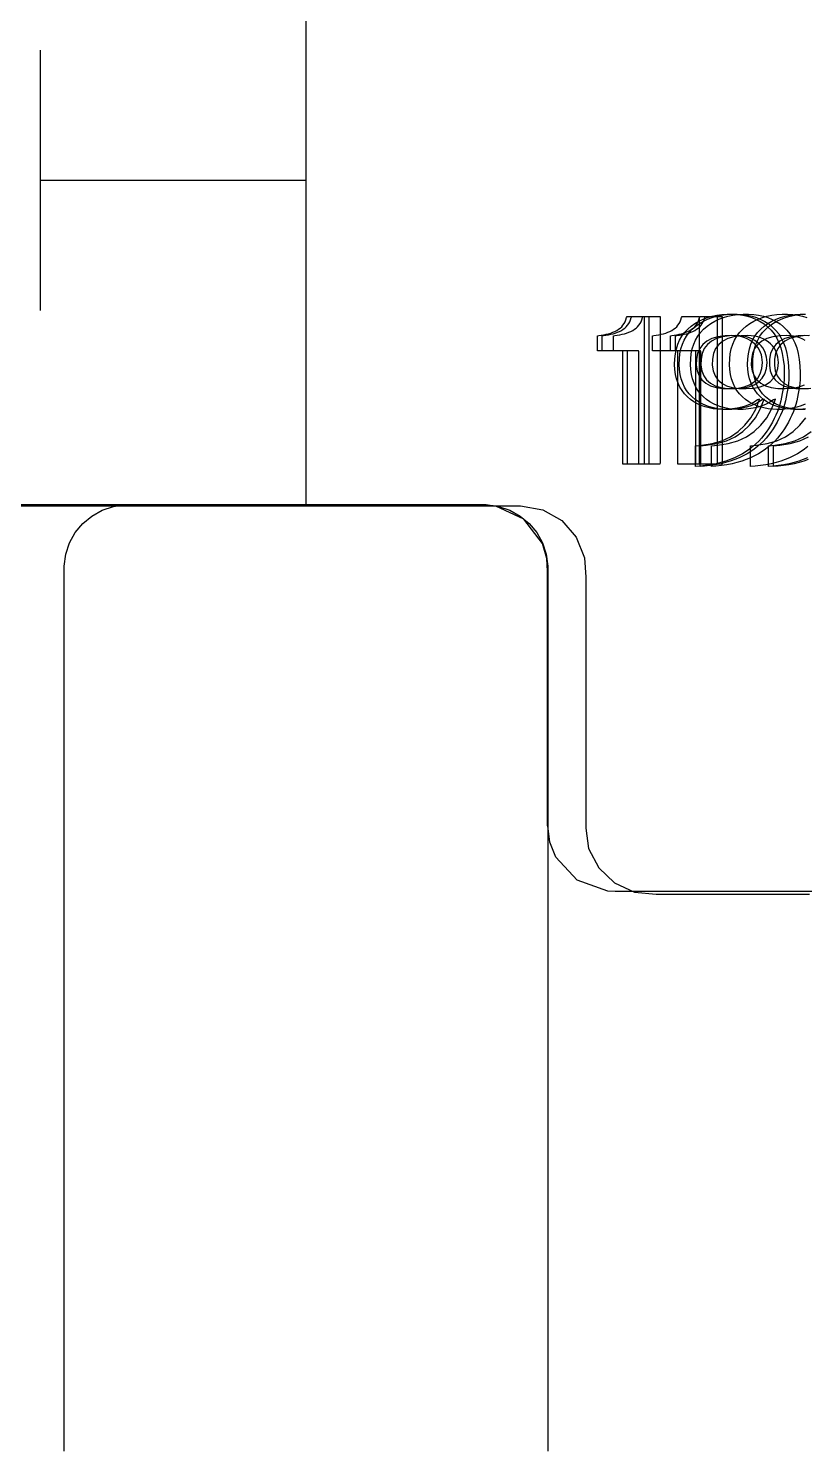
# Model space of a CAD drawing. Extents: x 1 to 47.7, y 0.2 to 35.
# Drawn here: x 36.743 to 37.101, y 11.5 to 12.155 of the extents above; entities that cross this region are included whole.
import ezdxf

# ---------------------------------------------------------------- set-up
doc = ezdxf.new("R2010")
doc.units = 0
doc.header["$MEASUREMENT"] = 0
for name, color, linetype in [('5_1___24__TARGET_LEDS___12', 7, 'CONTINUOUS'), ('6_1__EMPTY_IO_BOARD_POSITI', 7, 'CONTINUOUS'), ('6_2___8__INDEPENDENT_INPUT', 7, 'CONTINUOUS'), ('6_3___8__OPTOISO_INDEPENDE', 7, 'CONTINUOUS'), ('6_4___24__OPTOISO_INDEPEND', 7, 'CONTINUOUS'), ('6_5___8__INDEPENDENT_INPUT', 7, 'CONTINUOUS'), ('6_6___8__INDEPENDENT_INPUT', 7, 'CONTINUOUS'), ('6_7___8__OPTOISO_INDEPENDE', 7, 'CONTINUOUS'), ('6_8___8__OPTOISO_INDEPENDE', 7, 'CONTINUOUS')]:
    doc.layers.add(name, color=color, linetype=linetype)

msp = doc.modelspace()

# ---------------------------------------------------------------- linework, layer by layer
at = {"layer": '5_1___24__TARGET_LEDS___12'}
for points in [[(36.57085, 12.1398), (36.57085, 12.18979), (36.87085, 12.18979), (36.87085, 11.93517)], [(36.98234, 11.78726), (36.98234, 11.78933), (36.98234, 11.79506), (36.98234, 11.80378), (36.98234, 11.81481), (36.98234, 11.86845), (36.98234, 11.89146), (36.98234, 11.89964), (36.98234, 11.90469), (36.982, 11.91048), (36.97998, 11.91742), (36.97143, 11.9286), (36.9584, 11.93467), (36.95466, 11.93518), (36.95274, 11.93527), (36.95032, 11.93527), (36.94555, 11.93527), (36.93806, 11.93527), (36.9279, 11.93527), (36.91512, 11.93527), (36.89978, 11.93527), (36.88194, 11.93527), (36.86165, 11.93527), (36.83896, 11.93527), (36.81393, 11.93527), (36.78662, 11.93527), (36.75709, 11.93527), (36.72538, 11.93527)], [(36.75953, 11.49912), (36.75953, 11.53136), (36.75953, 11.58544), (36.75953, 11.65311), (36.75953, 11.7261), (36.75953, 11.79613), (36.75953, 11.85494), (36.75953, 11.89427), (36.75954, 11.90702), (36.76025, 11.91258), (36.76197, 11.91777), (36.7646, 11.92248), (36.76805, 11.92661), (36.7722, 11.93007), (36.77696, 11.93276), (36.78221, 11.93457), (36.78786, 11.9354), (36.79285, 11.93544), (36.807, 11.93544), (36.82932, 11.93544), (36.85654, 11.93544), (36.88539, 11.93544), (36.9126, 11.93544), (36.93492, 11.93544), (36.94908, 11.93544), (36.95406, 11.9354), (36.95971, 11.93457), (36.96497, 11.93276), (36.96972, 11.93007), (36.97387, 11.92661), (36.97731, 11.92248), (36.97994, 11.91777), (36.98166, 11.91258), (36.98237, 11.90702), (36.98238, 11.89427), (36.98238, 11.85494), (36.98238, 11.79613), (36.98238, 11.7261), (36.98238, 11.65311), (36.98238, 11.58544), (36.98238, 11.53136), (36.98238, 11.49912)], [(37.14748, 11.7571), (37.09494, 11.7571), (37.07035, 11.7571), (37.0486, 11.7571), (37.03101, 11.7571), (37.01884, 11.7571), (37.01342, 11.7571), (37.01009, 11.75726), (36.99599, 11.76225), (36.9861, 11.77289), (36.98335, 11.77973), (36.98238, 11.78726)]]:
    msp.add_lwpolyline(points, dxfattribs=at)
at = {"layer": '6_1__EMPTY_IO_BOARD_POSITI'}
msp.add_lwpolyline([(36.71511, 11.93486), (36.76145, 11.93486), (36.80356, 11.93486), (36.84129, 11.93486), (36.87449, 11.93486), (36.903, 11.93486), (36.92667, 11.93486), (36.94535, 11.93486), (36.95888, 11.93486), (36.96711, 11.93486), (36.96989, 11.93486), (36.98017, 11.93303), (36.98894, 11.92799), (36.99553, 11.92038), (36.99928, 11.91089), (36.99989, 11.90192), (36.99989, 11.89212), (36.99989, 11.87726), (36.99989, 11.83979), (36.99989, 11.82092), (36.99989, 11.80445), (36.99989, 11.79226), (36.99989, 11.7862), (37.00124, 11.77696), (37.00587, 11.76794), (37.01314, 11.761), (37.02241, 11.75681), (37.03231, 11.75586), (37.03809, 11.75586), (37.04684, 11.75586), (37.05813, 11.75586), (37.07154, 11.75586), (37.10302, 11.75586)], dxfattribs=at)
at = {"layer": '6_2___8__INDEPENDENT_INPUT'}
for points in [[(36.7484, 12.1449), (36.7484, 12.02491)], [(36.7484, 12.08491), (36.8709, 12.08491), (36.8709, 11.93527)], [(36.98234, 11.78726), (36.98234, 11.78933), (36.98234, 11.79506), (36.98234, 11.80378), (36.98234, 11.81481), (36.98234, 11.86845), (36.98234, 11.89146), (36.98234, 11.89964), (36.98234, 11.90469), (36.982, 11.91048), (36.97998, 11.91742), (36.97143, 11.9286), (36.9584, 11.93467), (36.95466, 11.93518), (36.95274, 11.93527), (36.95032, 11.93527), (36.94555, 11.93527), (36.93806, 11.93527), (36.9279, 11.93527), (36.91512, 11.93527), (36.89978, 11.93527), (36.88194, 11.93527), (36.86165, 11.93527), (36.83896, 11.93527), (36.81393, 11.93527), (36.78662, 11.93527), (36.75709, 11.93527), (36.72538, 11.93527)], [(36.75953, 11.49912), (36.75953, 11.53136), (36.75953, 11.58544), (36.75953, 11.65311), (36.75953, 11.7261), (36.75953, 11.79613), (36.75953, 11.85494), (36.75953, 11.89427), (36.75954, 11.90702), (36.76025, 11.91258), (36.76197, 11.91777), (36.7646, 11.92248), (36.76805, 11.92661), (36.7722, 11.93007), (36.77696, 11.93276), (36.78221, 11.93457), (36.78786, 11.9354), (36.79285, 11.93544), (36.807, 11.93544), (36.82932, 11.93544), (36.85654, 11.93544), (36.88539, 11.93544), (36.9126, 11.93544), (36.93492, 11.93544), (36.94908, 11.93544), (36.95406, 11.9354), (36.95971, 11.93457), (36.96497, 11.93276), (36.96972, 11.93007), (36.97387, 11.92661), (36.97731, 11.92248), (36.97994, 11.91777), (36.98166, 11.91258), (36.98237, 11.90702), (36.98238, 11.89427), (36.98238, 11.85494), (36.98238, 11.79613), (36.98238, 11.7261), (36.98238, 11.65311), (36.98238, 11.58544), (36.98238, 11.53136), (36.98238, 11.49912)], [(37.14748, 11.7571), (37.09494, 11.7571), (37.07035, 11.7571), (37.0486, 11.7571), (37.03101, 11.7571), (37.01884, 11.7571), (37.01342, 11.7571), (37.01009, 11.75726), (36.99599, 11.76225), (36.9861, 11.77289), (36.98335, 11.77973), (36.98238, 11.78726)]]:
    msp.add_lwpolyline(points, dxfattribs=at)
for points in [[(37.01911, 11.95408), (37.01911, 11.95608), (37.01911, 11.96139), (37.01911, 11.96899), (37.01911, 11.97787), (37.01911, 11.987), (37.01911, 11.99537), (37.01911, 12.00195), (37.01911, 12.00573), (37.01899, 12.00625), (37.01815, 12.00625), (37.01667, 12.00625), (37.0148, 12.00625), (37.01276, 12.00625), (37.01077, 12.00625), (37.00907, 12.00625), (37.00788, 12.00625), (37.00743, 12.00625), (37.00743, 12.00652), (37.00743, 12.00724), (37.00743, 12.00826), (37.00743, 12.00946), (37.00743, 12.01069), (37.00743, 12.01181), (37.00743, 12.0127), (37.00743, 12.01321), (37.00804, 12.01333), (37.00922, 12.01346), (37.01036, 12.01364), (37.01146, 12.01387), (37.01252, 12.01414), (37.01354, 12.01446), (37.01452, 12.01483), (37.01546, 12.01524), (37.01636, 12.0157), (37.01718, 12.01619), (37.01793, 12.01675), (37.01861, 12.01739), (37.01921, 12.01809), (37.01974, 12.01886), (37.0202, 12.0197), (37.02057, 12.02061), (37.02087, 12.02159), (37.02108, 12.02211), (37.02165, 12.02211), (37.02266, 12.02211), (37.02394, 12.02211), (37.02534, 12.02211), (37.0267, 12.02211), (37.02787, 12.02211), (37.02868, 12.02211), (37.02898, 12.02211), (37.02898, 12.01951), (37.02898, 12.01258), (37.02898, 12.00267), (37.02898, 11.99109), (37.02898, 11.97918), (37.02898, 11.96827), (37.02898, 11.95969), (37.02898, 11.95476), (37.02889, 11.95408), (37.02817, 11.95408), (37.02692, 11.95408), (37.02534, 11.95408), (37.02361, 11.95408), (37.02193, 11.95408), (37.02049, 11.95408), (37.01949, 11.95408)], [(37.09355, 11.99607), (37.09352, 11.99451), (37.09345, 11.99294), (37.09332, 11.99136), (37.09314, 11.98976), (37.09292, 11.98815), (37.09264, 11.98652), (37.09232, 11.98488), (37.09195, 11.98323), (37.09151, 11.98156), (37.09098, 11.97989), (37.09037, 11.97825), (37.0897, 11.97663), (37.08895, 11.97503), (37.08814, 11.97345), (37.08725, 11.9719), (37.08629, 11.97036), (37.08527, 11.96885), (37.08418, 11.96737), (37.08303, 11.96597), (37.08179, 11.96462), (37.08046, 11.96334), (37.07904, 11.96212), (37.07753, 11.96096), (37.07594, 11.95987), (37.07426, 11.95883), (37.07249, 11.95786), (37.07061, 11.95694), (37.06863, 11.95611), (37.06655, 11.95538), (37.06438, 11.95474), (37.06211, 11.95419), (37.05975, 11.95374), (37.05728, 11.95339), (37.05472, 11.95313), (37.05268, 11.95301), (37.05268, 11.95351), (37.05268, 11.95456), (37.05268, 11.95598), (37.05268, 11.95759), (37.05268, 11.95922), (37.05268, 11.9607), (37.05268, 11.96185), (37.05268, 11.96249), (37.05548, 11.96276), (37.06033, 11.96353), (37.06476, 11.96483), (37.06875, 11.96668), (37.07231, 11.96906), (37.07543, 11.97198), (37.07812, 11.97543), (37.08037, 11.97943), (37.08218, 11.98396), (37.08119, 11.98368), (37.0796, 11.9826), (37.07788, 11.98167), (37.07602, 11.9809), (37.07403, 11.98027), (37.0719, 11.97979), (37.06964, 11.97946), (37.06724, 11.97928), (37.06478, 11.97925), (37.06273, 11.97934), (37.06075, 11.97957), (37.05885, 11.97994), (37.05701, 11.98045), (37.05525, 11.9811), (37.05355, 11.98189), (37.05193, 11.98282), (37.05037, 11.98388), (37.04889, 11.98509), (37.04756, 11.98644), (37.04641, 11.98794), (37.04542, 11.98959), (37.0446, 11.99137), (37.04394, 11.99331), (37.04346, 11.99539), (37.04315, 11.99762), (37.043, 11.99999), (37.04307, 12.0025), (37.04334, 12.0049), (37.0438, 12.00716), (37.04446, 12.00926), (37.04531, 12.01122), (37.04635, 12.01302), (37.04759, 12.01468), (37.04903, 12.01619), (37.05065, 12.01756), (37.05236, 12.01879), (37.05418, 12.01987), (37.05609, 12.0208), (37.05811, 12.02158), (37.06023, 12.02221), (37.06246, 12.02268), (37.06479, 12.023), (37.06722, 12.02317), (37.06971, 12.02319), (37.0721, 12.02304), (37.07438, 12.02272), (37.07655, 12.02224), (37.07863, 12.02159), (37.0806, 12.02077), (37.08246, 12.01979), (37.08423, 12.01864), (37.08588, 12.01732), (37.08744, 12.01581), (37.08883, 12.01408), (37.09005, 12.01214), (37.09108, 12.00999), (37.09193, 12.00763), (37.09261, 12.00506), (37.0931, 12.00227), (37.09341, 11.99928)], [(37.08348, 12.00084), (37.08343, 12.00208), (37.08326, 12.00328), (37.08298, 12.00443), (37.08259, 12.00553), (37.08208, 12.00658), (37.08147, 12.00758), (37.08074, 12.00853), (37.07989, 12.00943), (37.07894, 12.01028), (37.07788, 12.01103), (37.0767, 12.01167), (37.07541, 12.01221), (37.07401, 12.01264), (37.07249, 12.01297), (37.07087, 12.0132), (37.06913, 12.01331), (37.06623, 12.01323), (37.06299, 12.01276), (37.0602, 12.01194), (37.05786, 12.01076), (37.05598, 12.00923), (37.05455, 12.00734), (37.05357, 12.00509), (37.05305, 12.00248), (37.053, 11.9996), (37.05344, 11.997), (37.05431, 11.99475), (37.05562, 11.99286), (37.05736, 11.99134), (37.05954, 11.99017), (37.06215, 11.98937), (37.06519, 11.98892), (37.06868, 11.98883), (37.07209, 11.98908), (37.07506, 11.98969), (37.07758, 11.99065), (37.07965, 11.99198), (37.08128, 11.99366), (37.08246, 11.99569), (37.08319, 11.99809)]]:
    msp.add_lwpolyline(points, close=True, dxfattribs=at)
at = {"layer": '6_3___8__OPTOISO_INDEPENDE'}
for points in [[(36.7484, 12.1449), (36.7484, 12.02491)], [(36.7484, 12.08491), (36.8709, 12.08491), (36.8709, 11.93527)], [(36.98234, 11.78726), (36.98234, 11.78933), (36.98234, 11.79506), (36.98234, 11.80378), (36.98234, 11.81481), (36.98234, 11.86845), (36.98234, 11.89146), (36.98234, 11.89964), (36.98234, 11.90469), (36.982, 11.91048), (36.97998, 11.91742), (36.97143, 11.9286), (36.9584, 11.93467), (36.95466, 11.93518), (36.95274, 11.93527), (36.95032, 11.93527), (36.94555, 11.93527), (36.93806, 11.93527), (36.9279, 11.93527), (36.91512, 11.93527), (36.89978, 11.93527), (36.88194, 11.93527), (36.86165, 11.93527), (36.83896, 11.93527), (36.81393, 11.93527), (36.78662, 11.93527), (36.75709, 11.93527), (36.72538, 11.93527)], [(36.75953, 11.49912), (36.75953, 11.53136), (36.75953, 11.58544), (36.75953, 11.65311), (36.75953, 11.7261), (36.75953, 11.79613), (36.75953, 11.85494), (36.75953, 11.89427), (36.75954, 11.90702), (36.76025, 11.91258), (36.76197, 11.91777), (36.7646, 11.92248), (36.76805, 11.92661), (36.7722, 11.93007), (36.77696, 11.93276), (36.78221, 11.93457), (36.78786, 11.9354), (36.79285, 11.93544), (36.807, 11.93544), (36.82932, 11.93544), (36.85654, 11.93544), (36.88539, 11.93544), (36.9126, 11.93544), (36.93492, 11.93544), (36.94908, 11.93544), (36.95406, 11.9354), (36.95971, 11.93457), (36.96497, 11.93276), (36.96972, 11.93007), (36.97387, 11.92661), (36.97731, 11.92248), (36.97994, 11.91777), (36.98166, 11.91258), (36.98237, 11.90702), (36.98238, 11.89427), (36.98238, 11.85494), (36.98238, 11.79613), (36.98238, 11.7261), (36.98238, 11.65311), (36.98238, 11.58544), (36.98238, 11.53136), (36.98238, 11.49912)], [(37.14748, 11.7571), (37.09494, 11.7571), (37.07035, 11.7571), (37.0486, 11.7571), (37.03101, 11.7571), (37.01884, 11.7571), (37.01342, 11.7571), (37.01009, 11.75726), (36.99599, 11.76225), (36.9861, 11.77289), (36.98335, 11.77973), (36.98238, 11.78726)]]:
    msp.add_lwpolyline(points, dxfattribs=at)
for points in [[(37.01698, 11.95408), (37.01698, 11.95608), (37.01698, 11.96139), (37.01698, 11.96899), (37.01698, 11.97787), (37.01698, 11.987), (37.01698, 11.99537), (37.01698, 12.00195), (37.01698, 12.00573), (37.01686, 12.00625), (37.01602, 12.00625), (37.01454, 12.00625), (37.01267, 12.00625), (37.01063, 12.00625), (37.00864, 12.00625), (37.00694, 12.00625), (37.00575, 12.00625), (37.0053, 12.00625), (37.0053, 12.00652), (37.0053, 12.00724), (37.0053, 12.00826), (37.0053, 12.00946), (37.0053, 12.01069), (37.0053, 12.01181), (37.0053, 12.0127), (37.0053, 12.01321), (37.00591, 12.01333), (37.00709, 12.01346), (37.00823, 12.01364), (37.00933, 12.01387), (37.01039, 12.01414), (37.01141, 12.01446), (37.01239, 12.01483), (37.01333, 12.01524), (37.01423, 12.0157), (37.01505, 12.01619), (37.0158, 12.01675), (37.01648, 12.01739), (37.01708, 12.01809), (37.01761, 12.01886), (37.01807, 12.0197), (37.01844, 12.02061), (37.01874, 12.02159), (37.01895, 12.02211), (37.01953, 12.02211), (37.02053, 12.02211), (37.02181, 12.02211), (37.02321, 12.02211), (37.02457, 12.02211), (37.02574, 12.02211), (37.02655, 12.02211), (37.02686, 12.02211), (37.02686, 12.01951), (37.02686, 12.01258), (37.02686, 12.00267), (37.02686, 11.99109), (37.02686, 11.97918), (37.02686, 11.96827), (37.02686, 11.95969), (37.02686, 11.95476), (37.02676, 11.95408), (37.02604, 11.95408), (37.0248, 11.95408), (37.02321, 11.95408), (37.02148, 11.95408), (37.0198, 11.95408), (37.01836, 11.95408), (37.01736, 11.95408)], [(37.09142, 11.99607), (37.09139, 11.99451), (37.09132, 11.99294), (37.09119, 11.99136), (37.09101, 11.98976), (37.09079, 11.98815), (37.09051, 11.98652), (37.09019, 11.98488), (37.08982, 11.98323), (37.08938, 11.98156), (37.08885, 11.97989), (37.08824, 11.97825), (37.08757, 11.97663), (37.08682, 11.97503), (37.08601, 11.97345), (37.08512, 11.9719), (37.08417, 11.97036), (37.08314, 11.96885), (37.08206, 11.96737), (37.0809, 11.96597), (37.07966, 11.96462), (37.07833, 11.96334), (37.07691, 11.96212), (37.0754, 11.96096), (37.07381, 11.95987), (37.07213, 11.95883), (37.07036, 11.95786), (37.06848, 11.95694), (37.0665, 11.95611), (37.06443, 11.95538), (37.06225, 11.95474), (37.05998, 11.95419), (37.05762, 11.95374), (37.05515, 11.95339), (37.05259, 11.95313), (37.05055, 11.95301), (37.05055, 11.95351), (37.05055, 11.95456), (37.05055, 11.95598), (37.05055, 11.95759), (37.05055, 11.95922), (37.05055, 11.9607), (37.05055, 11.96185), (37.05055, 11.96249), (37.05335, 11.96276), (37.05821, 11.96353), (37.06264, 11.96483), (37.06663, 11.96668), (37.07018, 11.96906), (37.0733, 11.97198), (37.07599, 11.97543), (37.07824, 11.97943), (37.08005, 11.98396), (37.07906, 11.98368), (37.07747, 11.9826), (37.07575, 11.98167), (37.07389, 11.9809), (37.0719, 11.98027), (37.06977, 11.97979), (37.06751, 11.97946), (37.06511, 11.97928), (37.06265, 11.97925), (37.06061, 11.97934), (37.05863, 11.97957), (37.05672, 11.97994), (37.05489, 11.98045), (37.05312, 11.9811), (37.05143, 11.98189), (37.0498, 11.98282), (37.04825, 11.98388), (37.04677, 11.98509), (37.04544, 11.98644), (37.04428, 11.98794), (37.04329, 11.98959), (37.04247, 11.99137), (37.04181, 11.99331), (37.04133, 11.99539), (37.04102, 11.99762), (37.04088, 11.99999), (37.04094, 12.0025), (37.04121, 12.0049), (37.04167, 12.00716), (37.04233, 12.00926), (37.04318, 12.01122), (37.04423, 12.01302), (37.04547, 12.01468), (37.04691, 12.01619), (37.04853, 12.01756), (37.05024, 12.01879), (37.05205, 12.01987), (37.05397, 12.0208), (37.05599, 12.02158), (37.05811, 12.02221), (37.06033, 12.02268), (37.06267, 12.023), (37.0651, 12.02317), (37.06759, 12.02319), (37.06997, 12.02304), (37.07225, 12.02272), (37.07443, 12.02224), (37.0765, 12.02159), (37.07847, 12.02077), (37.08033, 12.01979), (37.0821, 12.01864), (37.08375, 12.01732), (37.08531, 12.01581), (37.08671, 12.01408), (37.08792, 12.01214), (37.08896, 12.00999), (37.08981, 12.00763), (37.09048, 12.00506), (37.09097, 12.00227), (37.09129, 11.99928)], [(37.08135, 12.00084), (37.0813, 12.00208), (37.08113, 12.00328), (37.08085, 12.00443), (37.08046, 12.00553), (37.07996, 12.00658), (37.07934, 12.00758), (37.07861, 12.00853), (37.07776, 12.00943), (37.07681, 12.01028), (37.07575, 12.01103), (37.07457, 12.01167), (37.07328, 12.01221), (37.07188, 12.01264), (37.07036, 12.01297), (37.06874, 12.0132), (37.067, 12.01331), (37.06411, 12.01323), (37.06086, 12.01276), (37.05807, 12.01194), (37.05574, 12.01076), (37.05385, 12.00923), (37.05242, 12.00734), (37.05144, 12.00509), (37.05092, 12.00248), (37.05087, 11.9996), (37.05131, 11.997), (37.05218, 11.99475), (37.05349, 11.99286), (37.05523, 11.99134), (37.05741, 11.99017), (37.06002, 11.98937), (37.06307, 11.98892), (37.06656, 11.98883), (37.06997, 11.98908), (37.07293, 11.98969), (37.07545, 11.99065), (37.07752, 11.99198), (37.07915, 11.99366), (37.08033, 11.99569), (37.08107, 11.99809)]]:
    msp.add_lwpolyline(points, close=True, dxfattribs=at)
at = {"layer": '6_4___24__OPTOISO_INDEPEND'}
for points in [[(36.57087, 12.13994), (36.57087, 12.18992), (36.87086, 12.18992), (36.87086, 11.93527)], [(36.98234, 11.78726), (36.98234, 11.78933), (36.98234, 11.79506), (36.98234, 11.80378), (36.98234, 11.81481), (36.98234, 11.86845), (36.98234, 11.89146), (36.98234, 11.89964), (36.98234, 11.90469), (36.982, 11.91048), (36.97998, 11.91742), (36.97143, 11.9286), (36.9584, 11.93467), (36.95466, 11.93518), (36.95274, 11.93527), (36.95032, 11.93527), (36.94555, 11.93527), (36.93806, 11.93527), (36.9279, 11.93527), (36.91512, 11.93527), (36.89978, 11.93527), (36.88194, 11.93527), (36.86165, 11.93527), (36.83896, 11.93527), (36.81393, 11.93527), (36.78662, 11.93527), (36.75709, 11.93527), (36.72538, 11.93527)], [(36.75953, 11.49912), (36.75953, 11.53136), (36.75953, 11.58544), (36.75953, 11.65311), (36.75953, 11.7261), (36.75953, 11.79613), (36.75953, 11.85494), (36.75953, 11.89427), (36.75954, 11.90702), (36.76025, 11.91258), (36.76197, 11.91777), (36.7646, 11.92248), (36.76805, 11.92661), (36.7722, 11.93007), (36.77696, 11.93276), (36.78221, 11.93457), (36.78786, 11.9354), (36.79285, 11.93544), (36.807, 11.93544), (36.82932, 11.93544), (36.85654, 11.93544), (36.88539, 11.93544), (36.9126, 11.93544), (36.93492, 11.93544), (36.94908, 11.93544), (36.95406, 11.9354), (36.95971, 11.93457), (36.96497, 11.93276), (36.96972, 11.93007), (36.97387, 11.92661), (36.97731, 11.92248), (36.97994, 11.91777), (36.98166, 11.91258), (36.98237, 11.90702), (36.98238, 11.89427), (36.98238, 11.85494), (36.98238, 11.79613), (36.98238, 11.7261), (36.98238, 11.65311), (36.98238, 11.58544), (36.98238, 11.53136), (36.98238, 11.49912)], [(37.14748, 11.7571), (37.09494, 11.7571), (37.07035, 11.7571), (37.0486, 11.7571), (37.03101, 11.7571), (37.01884, 11.7571), (37.01342, 11.7571), (37.01009, 11.75726), (36.99599, 11.76225), (36.9861, 11.77289), (36.98335, 11.77973), (36.98238, 11.78726)]]:
    msp.add_lwpolyline(points, dxfattribs=at)
for points in [[(37.02433, 11.95408), (37.02433, 11.95608), (37.02433, 11.96139), (37.02433, 11.96899), (37.02433, 11.97787), (37.02433, 11.987), (37.02433, 11.99537), (37.02433, 12.00195), (37.02433, 12.00573), (37.02422, 12.00625), (37.02337, 12.00625), (37.0219, 12.00625), (37.02002, 12.00625), (37.01798, 12.00625), (37.01599, 12.00625), (37.01429, 12.00625), (37.0131, 12.00625), (37.01265, 12.00625), (37.01265, 12.00652), (37.01265, 12.00724), (37.01265, 12.00826), (37.01265, 12.00946), (37.01265, 12.01069), (37.01265, 12.01181), (37.01265, 12.0127), (37.01265, 12.01321), (37.01326, 12.01333), (37.01444, 12.01346), (37.01558, 12.01364), (37.01668, 12.01387), (37.01774, 12.01414), (37.01876, 12.01446), (37.01974, 12.01483), (37.02068, 12.01524), (37.02158, 12.0157), (37.0224, 12.01619), (37.02316, 12.01675), (37.02383, 12.01739), (37.02444, 12.01809), (37.02496, 12.01886), (37.02542, 12.0197), (37.02579, 12.02061), (37.0261, 12.02159), (37.0263, 12.02211), (37.02688, 12.02211), (37.02788, 12.02211), (37.02917, 12.02211), (37.03056, 12.02211), (37.03192, 12.02211), (37.03309, 12.02211), (37.0339, 12.02211), (37.03421, 12.02211), (37.03421, 12.01951), (37.03421, 12.01258), (37.03421, 12.00267), (37.03421, 11.99109), (37.03421, 11.97918), (37.03421, 11.96827), (37.03421, 11.95969), (37.03421, 11.95476), (37.03411, 11.95408), (37.03339, 11.95408), (37.03215, 11.95408), (37.03056, 11.95408), (37.02883, 11.95408), (37.02715, 11.95408), (37.02572, 11.95408), (37.02471, 11.95408)], [(37.09877, 11.99607), (37.09874, 11.99451), (37.09867, 11.99294), (37.09854, 11.99136), (37.09837, 11.98976), (37.09814, 11.98815), (37.09787, 11.98652), (37.09754, 11.98488), (37.09717, 11.98323), (37.09673, 11.98156), (37.0962, 11.97989), (37.09559, 11.97825), (37.09492, 11.97663), (37.09418, 11.97503), (37.09336, 11.97345), (37.09247, 11.9719), (37.09152, 11.97036), (37.09049, 11.96885), (37.08941, 11.96737), (37.08825, 11.96597), (37.08701, 11.96462), (37.08568, 11.96334), (37.08426, 11.96212), (37.08275, 11.96096), (37.08116, 11.95987), (37.07948, 11.95883), (37.07771, 11.95786), (37.07583, 11.95694), (37.07385, 11.95611), (37.07178, 11.95538), (37.0696, 11.95474), (37.06733, 11.95419), (37.06497, 11.95374), (37.0625, 11.95339), (37.05994, 11.95313), (37.0579, 11.95301), (37.0579, 11.95351), (37.0579, 11.95456), (37.0579, 11.95598), (37.0579, 11.95759), (37.0579, 11.95922), (37.0579, 11.9607), (37.0579, 11.96185), (37.0579, 11.96249), (37.0607, 11.96276), (37.06556, 11.96353), (37.06998, 11.96483), (37.07397, 11.96668), (37.07753, 11.96906), (37.08065, 11.97198), (37.08334, 11.97543), (37.08559, 11.97943), (37.08741, 11.98396), (37.08641, 11.98368), (37.08482, 11.9826), (37.0831, 11.98167), (37.08124, 11.9809), (37.07925, 11.98027), (37.07712, 11.97979), (37.07486, 11.97946), (37.07246, 11.97928), (37.07, 11.97925), (37.06795, 11.97934), (37.06598, 11.97957), (37.06407, 11.97994), (37.06223, 11.98045), (37.06047, 11.9811), (37.05877, 11.98189), (37.05715, 11.98282), (37.05559, 11.98388), (37.05411, 11.98509), (37.05279, 11.98644), (37.05163, 11.98794), (37.05064, 11.98959), (37.04982, 11.99137), (37.04917, 11.99331), (37.04868, 11.99539), (37.04837, 11.99762), (37.04823, 11.99999), (37.04829, 12.0025), (37.04856, 12.0049), (37.04902, 12.00716), (37.04968, 12.00926), (37.05053, 12.01122), (37.05158, 12.01302), (37.05282, 12.01468), (37.05425, 12.01619), (37.05587, 12.01756), (37.05758, 12.01879), (37.0594, 12.01987), (37.06131, 12.0208), (37.06333, 12.02158), (37.06546, 12.02221), (37.06768, 12.02268), (37.07001, 12.023), (37.07244, 12.02317), (37.07493, 12.02319), (37.07732, 12.02304), (37.0796, 12.02272), (37.08178, 12.02224), (37.08385, 12.02159), (37.08582, 12.02077), (37.08769, 12.01979), (37.08945, 12.01864), (37.0911, 12.01732), (37.09266, 12.01581), (37.09405, 12.01408), (37.09527, 12.01214), (37.0963, 12.00999), (37.09715, 12.00763), (37.09783, 12.00506), (37.09832, 12.00227), (37.09864, 11.99928)], [(37.0887, 12.00084), (37.08865, 12.00208), (37.08848, 12.00328), (37.0882, 12.00443), (37.08781, 12.00553), (37.08731, 12.00658), (37.08669, 12.00758), (37.08596, 12.00853), (37.08512, 12.00943), (37.08416, 12.01028), (37.0831, 12.01103), (37.08192, 12.01167), (37.08063, 12.01221), (37.07923, 12.01264), (37.07772, 12.01297), (37.07609, 12.0132), (37.07435, 12.01331), (37.07146, 12.01323), (37.06821, 12.01276), (37.06542, 12.01194), (37.06308, 12.01076), (37.0612, 12.00923), (37.05977, 12.00734), (37.05879, 12.00509), (37.05827, 12.00248), (37.05823, 11.9996), (37.05866, 11.997), (37.05953, 11.99475), (37.06084, 11.99286), (37.06258, 11.99134), (37.06476, 11.99017), (37.06737, 11.98937), (37.07041, 11.98892), (37.0739, 11.98883), (37.07731, 11.98908), (37.08028, 11.98969), (37.0828, 11.99065), (37.08487, 11.99198), (37.0865, 11.99366), (37.08768, 11.99569), (37.08842, 11.99809)]]:
    msp.add_lwpolyline(points, close=True, dxfattribs=at)
at = {"layer": '6_5___8__INDEPENDENT_INPUT'}
msp.add_lwpolyline([(37.04233, 11.95408), (37.04233, 11.95608), (37.04233, 11.96139), (37.04233, 11.96899), (37.04233, 11.97787), (37.04233, 11.987), (37.04233, 11.99537), (37.04233, 12.00195), (37.04233, 12.00573), (37.04221, 12.00625), (37.04137, 12.00625), (37.03989, 12.00625), (37.03802, 12.00625), (37.03597, 12.00625), (37.03398, 12.00625), (37.03228, 12.00625), (37.03109, 12.00625), (37.03064, 12.00625), (37.03064, 12.00652), (37.03064, 12.00724), (37.03064, 12.00826), (37.03064, 12.00946), (37.03064, 12.01069), (37.03064, 12.01181), (37.03064, 12.0127), (37.03064, 12.01321), (37.03125, 12.01333), (37.03243, 12.01346), (37.03357, 12.01364), (37.03467, 12.01387), (37.03573, 12.01414), (37.03675, 12.01446), (37.03773, 12.01483), (37.03867, 12.01524), (37.03956, 12.0157), (37.04039, 12.01619), (37.04115, 12.01675), (37.04182, 12.01739), (37.04243, 12.01809), (37.04296, 12.01886), (37.04341, 12.0197), (37.04379, 12.02061), (37.04409, 12.02159), (37.0443, 12.02211), (37.04487, 12.02211), (37.04588, 12.02211), (37.04716, 12.02211), (37.04856, 12.02211), (37.04991, 12.02211), (37.05108, 12.02211), (37.05189, 12.02211), (37.05219, 12.02211), (37.05219, 12.01951), (37.05219, 12.01258), (37.05219, 12.00267), (37.05219, 11.99109), (37.05219, 11.97918), (37.05219, 11.96827), (37.05219, 11.95969), (37.05219, 11.95476), (37.05209, 11.95408), (37.05138, 11.95408), (37.05013, 11.95408), (37.04855, 11.95408), (37.04683, 11.95408), (37.04515, 11.95408), (37.04371, 11.95408), (37.04271, 11.95408)], close=True, dxfattribs=at)
for points in [[(37.10109, 11.98167), (37.09923, 11.9809), (37.09724, 11.98027), (37.09511, 11.97979), (37.09285, 11.97946), (37.09045, 11.97928), (37.08799, 11.97925), (37.08594, 11.97934), (37.08397, 11.97957), (37.08206, 11.97994), (37.08022, 11.98045), (37.07846, 11.9811), (37.07676, 11.98189), (37.07514, 11.98282), (37.07359, 11.98388), (37.07211, 11.98509), (37.07078, 11.98644), (37.06962, 11.98794), (37.06863, 11.98959), (37.06781, 11.99137), (37.06716, 11.99331), (37.06667, 11.99539), (37.06636, 11.99762), (37.06621, 11.99999), (37.06628, 12.0025), (37.06655, 12.0049), (37.06701, 12.00716), (37.06767, 12.00926), (37.06852, 12.01122), (37.06957, 12.01302), (37.07081, 12.01468), (37.07225, 12.01619), (37.07387, 12.01756), (37.07558, 12.01879), (37.07739, 12.01987), (37.07931, 12.0208), (37.08133, 12.02158), (37.08345, 12.02221), (37.08568, 12.02268), (37.08801, 12.023), (37.09044, 12.02317), (37.09293, 12.02319), (37.09531, 12.02304), (37.09759, 12.02272), (37.09977, 12.02224), (37.10184, 12.02159)], [(37.10109, 12.01103), (37.09991, 12.01167), (37.09862, 12.01221), (37.09722, 12.01264), (37.09571, 12.01297), (37.09408, 12.0132), (37.09235, 12.01331), (37.08945, 12.01323), (37.08621, 12.01276), (37.08341, 12.01194), (37.08108, 12.01076), (37.07919, 12.00923), (37.07776, 12.00734), (37.07679, 12.00509), (37.07627, 12.00248), (37.07622, 11.9996), (37.07666, 11.997), (37.07753, 11.99475), (37.07884, 11.99286), (37.08058, 11.99134), (37.08275, 11.99017), (37.08536, 11.98937), (37.08841, 11.98892), (37.09189, 11.98883), (37.0953, 11.98908), (37.09827, 11.98969), (37.10079, 11.99065)], [(37.10225, 11.96212), (37.10075, 11.96096), (37.09915, 11.95987), (37.09747, 11.95883), (37.09571, 11.95786), (37.09383, 11.95694), (37.09185, 11.95611), (37.08977, 11.95538), (37.0876, 11.95474), (37.08533, 11.95419), (37.08296, 11.95374), (37.08049, 11.95339), (37.07793, 11.95313), (37.07589, 11.95301), (37.07589, 11.95351), (37.07589, 11.95456), (37.07589, 11.95598), (37.07589, 11.95759), (37.07589, 11.95922), (37.07589, 11.9607), (37.07589, 11.96185), (37.07589, 11.96249), (37.07868, 11.96276), (37.08355, 11.96353), (37.08797, 11.96483), (37.09196, 11.96668), (37.09552, 11.96906), (37.09864, 11.97198), (37.10133, 11.97543)], [(36.98234, 11.78726), (36.98234, 11.78933), (36.98234, 11.79506), (36.98234, 11.80378), (36.98234, 11.81481), (36.98234, 11.86845), (36.98234, 11.89146), (36.98234, 11.89964), (36.98234, 11.90469), (36.982, 11.91048), (36.97998, 11.91742), (36.97143, 11.9286), (36.9584, 11.93467), (36.95466, 11.93518), (36.95274, 11.93527), (36.95032, 11.93527), (36.94555, 11.93527), (36.93806, 11.93527), (36.9279, 11.93527), (36.91512, 11.93527), (36.89978, 11.93527), (36.88194, 11.93527), (36.86165, 11.93527), (36.83896, 11.93527), (36.81393, 11.93527), (36.78662, 11.93527), (36.75709, 11.93527), (36.72538, 11.93527)], [(36.75953, 11.49912), (36.75953, 11.53136), (36.75953, 11.58544), (36.75953, 11.65311), (36.75953, 11.7261), (36.75953, 11.79613), (36.75953, 11.85494), (36.75953, 11.89427), (36.75954, 11.90702), (36.76025, 11.91258), (36.76197, 11.91777), (36.7646, 11.92248), (36.76805, 11.92661), (36.7722, 11.93007), (36.77696, 11.93276), (36.78221, 11.93457), (36.78786, 11.9354), (36.79285, 11.93544), (36.807, 11.93544), (36.82932, 11.93544), (36.85654, 11.93544), (36.88539, 11.93544), (36.9126, 11.93544), (36.93492, 11.93544), (36.94908, 11.93544), (36.95406, 11.9354), (36.95971, 11.93457), (36.96497, 11.93276), (36.96972, 11.93007), (36.97387, 11.92661), (36.97731, 11.92248), (36.97994, 11.91777), (36.98166, 11.91258), (36.98237, 11.90702), (36.98238, 11.89427), (36.98238, 11.85494), (36.98238, 11.79613), (36.98238, 11.7261), (36.98238, 11.65311), (36.98238, 11.58544), (36.98238, 11.53136), (36.98238, 11.49912)], [(37.14748, 11.7571), (37.09494, 11.7571), (37.07035, 11.7571), (37.0486, 11.7571), (37.03101, 11.7571), (37.01884, 11.7571), (37.01342, 11.7571), (37.01009, 11.75726), (36.99599, 11.76225), (36.9861, 11.77289), (36.98335, 11.77973), (36.98238, 11.78726)]]:
    msp.add_lwpolyline(points, dxfattribs=at)
at = {"layer": '6_6___8__INDEPENDENT_INPUT'}
for points in [[(36.7484, 12.1449), (36.7484, 12.02491)], [(36.7484, 12.08491), (36.8709, 12.08491), (36.8709, 11.93527)], [(37.10109, 11.98167), (37.09923, 11.9809), (37.09724, 11.98027), (37.09511, 11.97979), (37.09285, 11.97946), (37.09045, 11.97928), (37.08799, 11.97925), (37.08594, 11.97934), (37.08397, 11.97957), (37.08206, 11.97994), (37.08022, 11.98045), (37.07846, 11.9811), (37.07676, 11.98189), (37.07514, 11.98282), (37.07359, 11.98388), (37.07211, 11.98509), (37.07078, 11.98644), (37.06962, 11.98794), (37.06863, 11.98959), (37.06781, 11.99137), (37.06716, 11.99331), (37.06667, 11.99539), (37.06636, 11.99762), (37.06621, 11.99999), (37.06628, 12.0025), (37.06655, 12.0049), (37.06701, 12.00716), (37.06767, 12.00926), (37.06852, 12.01122), (37.06957, 12.01302), (37.07081, 12.01468), (37.07225, 12.01619), (37.07387, 12.01756), (37.07558, 12.01879), (37.07739, 12.01987), (37.07931, 12.0208), (37.08133, 12.02158), (37.08345, 12.02221), (37.08568, 12.02268), (37.08801, 12.023), (37.09044, 12.02317), (37.09293, 12.02319), (37.09531, 12.02304), (37.09759, 12.02272), (37.09977, 12.02224), (37.10184, 12.02159)], [(37.10109, 12.01103), (37.09991, 12.01167), (37.09862, 12.01221), (37.09722, 12.01264), (37.09571, 12.01297), (37.09408, 12.0132), (37.09235, 12.01331), (37.08945, 12.01323), (37.08621, 12.01276), (37.08341, 12.01194), (37.08108, 12.01076), (37.07919, 12.00923), (37.07776, 12.00734), (37.07679, 12.00509), (37.07627, 12.00248), (37.07622, 11.9996), (37.07666, 11.997), (37.07753, 11.99475), (37.07884, 11.99286), (37.08058, 11.99134), (37.08275, 11.99017), (37.08536, 11.98937), (37.08841, 11.98892), (37.09189, 11.98883), (37.0953, 11.98908), (37.09827, 11.98969), (37.10079, 11.99065)], [(37.10225, 11.96212), (37.10075, 11.96096), (37.09915, 11.95987), (37.09747, 11.95883), (37.09571, 11.95786), (37.09383, 11.95694), (37.09185, 11.95611), (37.08977, 11.95538), (37.0876, 11.95474), (37.08533, 11.95419), (37.08296, 11.95374), (37.08049, 11.95339), (37.07793, 11.95313), (37.07589, 11.95301), (37.07589, 11.95351), (37.07589, 11.95456), (37.07589, 11.95598), (37.07589, 11.95759), (37.07589, 11.95922), (37.07589, 11.9607), (37.07589, 11.96185), (37.07589, 11.96249), (37.07868, 11.96276), (37.08355, 11.96353), (37.08797, 11.96483), (37.09196, 11.96668), (37.09552, 11.96906), (37.09864, 11.97198), (37.10133, 11.97543)], [(36.98234, 11.78726), (36.98234, 11.78933), (36.98234, 11.79506), (36.98234, 11.80378), (36.98234, 11.81481), (36.98234, 11.86845), (36.98234, 11.89146), (36.98234, 11.89964), (36.98234, 11.90469), (36.982, 11.91048), (36.97998, 11.91742), (36.97143, 11.9286), (36.9584, 11.93467), (36.95466, 11.93518), (36.95274, 11.93527), (36.95032, 11.93527), (36.94555, 11.93527), (36.93806, 11.93527), (36.9279, 11.93527), (36.91512, 11.93527), (36.89978, 11.93527), (36.88194, 11.93527), (36.86165, 11.93527), (36.83896, 11.93527), (36.81393, 11.93527), (36.78662, 11.93527), (36.75709, 11.93527), (36.72538, 11.93527)], [(36.75953, 11.49912), (36.75953, 11.53136), (36.75953, 11.58544), (36.75953, 11.65311), (36.75953, 11.7261), (36.75953, 11.79613), (36.75953, 11.85494), (36.75953, 11.89427), (36.75954, 11.90702), (36.76025, 11.91258), (36.76197, 11.91777), (36.7646, 11.92248), (36.76805, 11.92661), (36.7722, 11.93007), (36.77696, 11.93276), (36.78221, 11.93457), (36.78786, 11.9354), (36.79285, 11.93544), (36.807, 11.93544), (36.82932, 11.93544), (36.85654, 11.93544), (36.88539, 11.93544), (36.9126, 11.93544), (36.93492, 11.93544), (36.94908, 11.93544), (36.95406, 11.9354), (36.95971, 11.93457), (36.96497, 11.93276), (36.96972, 11.93007), (36.97387, 11.92661), (36.97731, 11.92248), (36.97994, 11.91777), (36.98166, 11.91258), (36.98237, 11.90702), (36.98238, 11.89427), (36.98238, 11.85494), (36.98238, 11.79613), (36.98238, 11.7261), (36.98238, 11.65311), (36.98238, 11.58544), (36.98238, 11.53136), (36.98238, 11.49912)], [(37.14748, 11.7571), (37.09494, 11.7571), (37.07035, 11.7571), (37.0486, 11.7571), (37.03101, 11.7571), (37.01884, 11.7571), (37.01342, 11.7571), (37.01009, 11.75726), (36.99599, 11.76225), (36.9861, 11.77289), (36.98335, 11.77973), (36.98238, 11.78726)]]:
    msp.add_lwpolyline(points, dxfattribs=at)
msp.add_lwpolyline([(37.04233, 11.95408), (37.04233, 11.95608), (37.04233, 11.96139), (37.04233, 11.96899), (37.04233, 11.97787), (37.04233, 11.987), (37.04233, 11.99537), (37.04233, 12.00195), (37.04233, 12.00573), (37.04221, 12.00625), (37.04137, 12.00625), (37.03989, 12.00625), (37.03802, 12.00625), (37.03597, 12.00625), (37.03398, 12.00625), (37.03228, 12.00625), (37.03109, 12.00625), (37.03064, 12.00625), (37.03064, 12.00652), (37.03064, 12.00724), (37.03064, 12.00826), (37.03064, 12.00946), (37.03064, 12.01069), (37.03064, 12.01181), (37.03064, 12.0127), (37.03064, 12.01321), (37.03125, 12.01333), (37.03243, 12.01346), (37.03357, 12.01364), (37.03467, 12.01387), (37.03573, 12.01414), (37.03675, 12.01446), (37.03773, 12.01483), (37.03867, 12.01524), (37.03956, 12.0157), (37.04039, 12.01619), (37.04115, 12.01675), (37.04182, 12.01739), (37.04243, 12.01809), (37.04296, 12.01886), (37.04341, 12.0197), (37.04379, 12.02061), (37.04409, 12.02159), (37.0443, 12.02211), (37.04487, 12.02211), (37.04588, 12.02211), (37.04716, 12.02211), (37.04856, 12.02211), (37.04991, 12.02211), (37.05108, 12.02211), (37.05189, 12.02211), (37.05219, 12.02211), (37.05219, 12.01951), (37.05219, 12.01258), (37.05219, 12.00267), (37.05219, 11.99109), (37.05219, 11.97918), (37.05219, 11.96827), (37.05219, 11.95969), (37.05219, 11.95476), (37.05209, 11.95408), (37.05138, 11.95408), (37.05013, 11.95408), (37.04855, 11.95408), (37.04683, 11.95408), (37.04515, 11.95408), (37.04371, 11.95408), (37.04271, 11.95408)], close=True, dxfattribs=at)
at = {"layer": '6_7___8__OPTOISO_INDEPENDE'}
for points in [[(36.7484, 12.1449), (36.7484, 12.02491)], [(36.7484, 12.08491), (36.8709, 12.08491), (36.8709, 11.93527)], [(37.10116, 11.97946), (37.09876, 11.97928), (37.0963, 11.97925), (37.09425, 11.97934), (37.09228, 11.97957), (37.09037, 11.97994), (37.08853, 11.98045), (37.08677, 11.9811), (37.08507, 11.98189), (37.08345, 11.98282), (37.08189, 11.98388), (37.08041, 11.98509), (37.07909, 11.98644), (37.07793, 11.98794), (37.07694, 11.98959), (37.07612, 11.99137), (37.07546, 11.99331), (37.07498, 11.99539), (37.07467, 11.99762), (37.07453, 11.99999), (37.07459, 12.0025), (37.07486, 12.0049), (37.07532, 12.00716), (37.07598, 12.00926), (37.07683, 12.01122), (37.07788, 12.01302), (37.07912, 12.01468), (37.08055, 12.01619), (37.08217, 12.01756), (37.08388, 12.01879), (37.0857, 12.01987), (37.08761, 12.0208), (37.08963, 12.02158), (37.09176, 12.02221), (37.09398, 12.02268), (37.09631, 12.023), (37.09874, 12.02317), (37.10123, 12.02319)], [(37.10239, 12.0132), (37.10065, 12.01331), (37.09776, 12.01323), (37.09451, 12.01276), (37.09172, 12.01194), (37.08938, 12.01076), (37.0875, 12.00923), (37.08607, 12.00734), (37.08509, 12.00509), (37.08457, 12.00248), (37.08453, 11.9996), (37.08496, 11.997), (37.08583, 11.99475), (37.08714, 11.99286), (37.08888, 11.99134), (37.09106, 11.99017), (37.09367, 11.98937), (37.09671, 11.98892), (37.1002, 11.98883), (37.10361, 11.98908)], [(37.10213, 11.95694), (37.10015, 11.95611), (37.09808, 11.95538), (37.0959, 11.95474), (37.09363, 11.95419), (37.09127, 11.95374), (37.0888, 11.95339), (37.08624, 11.95313), (37.0842, 11.95301), (37.0842, 11.95351), (37.0842, 11.95456), (37.0842, 11.95598), (37.0842, 11.95759), (37.0842, 11.95922), (37.0842, 11.9607), (37.0842, 11.96185), (37.0842, 11.96249), (37.087, 11.96276), (37.09186, 11.96353), (37.09628, 11.96483), (37.10027, 11.96668), (37.10383, 11.96906)], [(36.98234, 11.78726), (36.98234, 11.78933), (36.98234, 11.79506), (36.98234, 11.80378), (36.98234, 11.81481), (36.98234, 11.86845), (36.98234, 11.89146), (36.98234, 11.89964), (36.98234, 11.90469), (36.982, 11.91048), (36.97998, 11.91742), (36.97143, 11.9286), (36.9584, 11.93467), (36.95466, 11.93518), (36.95274, 11.93527), (36.95032, 11.93527), (36.94555, 11.93527), (36.93806, 11.93527), (36.9279, 11.93527), (36.91512, 11.93527), (36.89978, 11.93527), (36.88194, 11.93527), (36.86165, 11.93527), (36.83896, 11.93527), (36.81393, 11.93527), (36.78662, 11.93527), (36.75709, 11.93527), (36.72538, 11.93527)], [(36.75953, 11.49912), (36.75953, 11.53136), (36.75953, 11.58544), (36.75953, 11.65311), (36.75953, 11.7261), (36.75953, 11.79613), (36.75953, 11.85494), (36.75953, 11.89427), (36.75954, 11.90702), (36.76025, 11.91258), (36.76197, 11.91777), (36.7646, 11.92248), (36.76805, 11.92661), (36.7722, 11.93007), (36.77696, 11.93276), (36.78221, 11.93457), (36.78786, 11.9354), (36.79285, 11.93544), (36.807, 11.93544), (36.82932, 11.93544), (36.85654, 11.93544), (36.88539, 11.93544), (36.9126, 11.93544), (36.93492, 11.93544), (36.94908, 11.93544), (36.95406, 11.9354), (36.95971, 11.93457), (36.96497, 11.93276), (36.96972, 11.93007), (36.97387, 11.92661), (36.97731, 11.92248), (36.97994, 11.91777), (36.98166, 11.91258), (36.98237, 11.90702), (36.98238, 11.89427), (36.98238, 11.85494), (36.98238, 11.79613), (36.98238, 11.7261), (36.98238, 11.65311), (36.98238, 11.58544), (36.98238, 11.53136), (36.98238, 11.49912)], [(37.14748, 11.7571), (37.09494, 11.7571), (37.07035, 11.7571), (37.0486, 11.7571), (37.03101, 11.7571), (37.01884, 11.7571), (37.01342, 11.7571), (37.01009, 11.75726), (36.99599, 11.76225), (36.9861, 11.77289), (36.98335, 11.77973), (36.98238, 11.78726)]]:
    msp.add_lwpolyline(points, dxfattribs=at)
msp.add_lwpolyline([(37.05063, 11.95408), (37.05063, 11.95608), (37.05063, 11.96139), (37.05063, 11.96899), (37.05063, 11.97787), (37.05063, 11.987), (37.05063, 11.99537), (37.05063, 12.00195), (37.05063, 12.00573), (37.05052, 12.00625), (37.04967, 12.00625), (37.0482, 12.00625), (37.04632, 12.00625), (37.04428, 12.00625), (37.04229, 12.00625), (37.04059, 12.00625), (37.0394, 12.00625), (37.03895, 12.00625), (37.03895, 12.00652), (37.03895, 12.00724), (37.03895, 12.00826), (37.03895, 12.00946), (37.03895, 12.01069), (37.03895, 12.01181), (37.03895, 12.0127), (37.03895, 12.01321), (37.03956, 12.01333), (37.04074, 12.01346), (37.04188, 12.01364), (37.04298, 12.01387), (37.04404, 12.01414), (37.04506, 12.01446), (37.04604, 12.01483), (37.04698, 12.01524), (37.04788, 12.0157), (37.0487, 12.01619), (37.04946, 12.01675), (37.05013, 12.01739), (37.05074, 12.01809), (37.05126, 12.01886), (37.05172, 12.0197), (37.05209, 12.02061), (37.0524, 12.02159), (37.0526, 12.02211), (37.05318, 12.02211), (37.05418, 12.02211), (37.05547, 12.02211), (37.05686, 12.02211), (37.05822, 12.02211), (37.05939, 12.02211), (37.0602, 12.02211), (37.06051, 12.02211), (37.06051, 12.01951), (37.06051, 12.01258), (37.06051, 12.00267), (37.06051, 11.99109), (37.06051, 11.97918), (37.06051, 11.96827), (37.06051, 11.95969), (37.06051, 11.95476), (37.06041, 11.95408), (37.05969, 11.95408), (37.05845, 11.95408), (37.05686, 11.95408), (37.05513, 11.95408), (37.05345, 11.95408), (37.05201, 11.95408), (37.05101, 11.95408)], close=True, dxfattribs=at)
at = {"layer": '6_8___8__OPTOISO_INDEPENDE'}
msp.add_lwpolyline([(37.05296, 11.95408), (37.05296, 11.95608), (37.05296, 11.96139), (37.05296, 11.96899), (37.05296, 11.97787), (37.05296, 11.987), (37.05296, 11.99537), (37.05296, 12.00195), (37.05296, 12.00573), (37.05285, 12.00625), (37.052, 12.00625), (37.05053, 12.00625), (37.04865, 12.00625), (37.0466, 12.00625), (37.04461, 12.00625), (37.04291, 12.00625), (37.04172, 12.00625), (37.04127, 12.00625), (37.04127, 12.00652), (37.04127, 12.00724), (37.04127, 12.00826), (37.04127, 12.00946), (37.04127, 12.01069), (37.04127, 12.01181), (37.04127, 12.0127), (37.04127, 12.01321), (37.04188, 12.01333), (37.04306, 12.01346), (37.04421, 12.01364), (37.04531, 12.01387), (37.04637, 12.01414), (37.04739, 12.01446), (37.04836, 12.01483), (37.0493, 12.01524), (37.0502, 12.0157), (37.05103, 12.01619), (37.05178, 12.01675), (37.05246, 12.01739), (37.05306, 12.01809), (37.05359, 12.01886), (37.05404, 12.0197), (37.05442, 12.02061), (37.05473, 12.02159), (37.05493, 12.02211), (37.05551, 12.02211), (37.05651, 12.02211), (37.05779, 12.02211), (37.05919, 12.02211), (37.06055, 12.02211), (37.06171, 12.02211), (37.06252, 12.02211), (37.06283, 12.02211), (37.06283, 12.01951), (37.06283, 12.01258), (37.06283, 12.00267), (37.06283, 11.99109), (37.06283, 11.97918), (37.06283, 11.96827), (37.06283, 11.95969), (37.06283, 11.95476), (37.06273, 11.95408), (37.06201, 11.95408), (37.06077, 11.95408), (37.05919, 11.95408), (37.05746, 11.95408), (37.05578, 11.95408), (37.05435, 11.95408), (37.05334, 11.95408)], close=True, dxfattribs=at)
for points in [[(37.10108, 11.97928), (37.09862, 11.97925), (37.09658, 11.97934), (37.0946, 11.97957), (37.09269, 11.97994), (37.09086, 11.98045), (37.08909, 11.9811), (37.0874, 11.98189), (37.08577, 11.98282), (37.08422, 11.98388), (37.08274, 11.98509), (37.08141, 11.98644), (37.08025, 11.98794), (37.07926, 11.98959), (37.07844, 11.99137), (37.07779, 11.99331), (37.07731, 11.99539), (37.07699, 11.99762), (37.07685, 11.99999), (37.07691, 12.0025), (37.07718, 12.0049), (37.07765, 12.00716), (37.0783, 12.00926), (37.07916, 12.01122), (37.0802, 12.01302), (37.08144, 12.01468), (37.08288, 12.01619), (37.0845, 12.01756), (37.08621, 12.01879), (37.08802, 12.01987), (37.08994, 12.0208), (37.09196, 12.02158), (37.09408, 12.02221), (37.09631, 12.02268), (37.09864, 12.023), (37.10107, 12.02317)], [(37.10298, 12.01331), (37.10009, 12.01323), (37.09684, 12.01276), (37.09405, 12.01194), (37.09171, 12.01076), (37.08982, 12.00923), (37.08839, 12.00734), (37.08742, 12.00509), (37.0869, 12.00248), (37.08686, 11.9996), (37.08729, 11.997), (37.08816, 11.99475), (37.08947, 11.99286), (37.09121, 11.99134), (37.09339, 11.99017), (37.096, 11.98937), (37.09904, 11.98892), (37.10253, 11.98883)], [(37.10248, 11.95611), (37.10041, 11.95538), (37.09823, 11.95474), (37.09596, 11.95419), (37.09359, 11.95374), (37.09112, 11.95339), (37.08856, 11.95313), (37.08652, 11.95301), (37.08652, 11.95351), (37.08652, 11.95456), (37.08652, 11.95598), (37.08652, 11.95759), (37.08652, 11.95922), (37.08652, 11.9607), (37.08652, 11.96185), (37.08652, 11.96249), (37.08932, 11.96276), (37.09418, 11.96353), (37.09861, 11.96483), (37.1026, 11.96668)], [(36.98234, 11.78726), (36.98234, 11.78933), (36.98234, 11.79506), (36.98234, 11.80378), (36.98234, 11.81481), (36.98234, 11.86845), (36.98234, 11.89146), (36.98234, 11.89964), (36.98234, 11.90469), (36.982, 11.91048), (36.97998, 11.91742), (36.97143, 11.9286), (36.9584, 11.93467), (36.95466, 11.93518), (36.95274, 11.93527), (36.95032, 11.93527), (36.94555, 11.93527), (36.93806, 11.93527), (36.9279, 11.93527), (36.91512, 11.93527), (36.89978, 11.93527), (36.88194, 11.93527), (36.86165, 11.93527), (36.83896, 11.93527), (36.81393, 11.93527), (36.78662, 11.93527), (36.75709, 11.93527), (36.72538, 11.93527)], [(36.75953, 11.49912), (36.75953, 11.53136), (36.75953, 11.58544), (36.75953, 11.65311), (36.75953, 11.7261), (36.75953, 11.79613), (36.75953, 11.85494), (36.75953, 11.89427), (36.75954, 11.90702), (36.76025, 11.91258), (36.76197, 11.91777), (36.7646, 11.92248), (36.76805, 11.92661), (36.7722, 11.93007), (36.77696, 11.93276), (36.78221, 11.93457), (36.78786, 11.9354), (36.79285, 11.93544), (36.807, 11.93544), (36.82932, 11.93544), (36.85654, 11.93544), (36.88539, 11.93544), (36.9126, 11.93544), (36.93492, 11.93544), (36.94908, 11.93544), (36.95406, 11.9354), (36.95971, 11.93457), (36.96497, 11.93276), (36.96972, 11.93007), (36.97387, 11.92661), (36.97731, 11.92248), (36.97994, 11.91777), (36.98166, 11.91258), (36.98237, 11.90702), (36.98238, 11.89427), (36.98238, 11.85494), (36.98238, 11.79613), (36.98238, 11.7261), (36.98238, 11.65311), (36.98238, 11.58544), (36.98238, 11.53136), (36.98238, 11.49912)], [(37.14748, 11.7571), (37.09494, 11.7571), (37.07035, 11.7571), (37.0486, 11.7571), (37.03101, 11.7571), (37.01884, 11.7571), (37.01342, 11.7571), (37.01009, 11.75726), (36.99599, 11.76225), (36.9861, 11.77289), (36.98335, 11.77973), (36.98238, 11.78726)]]:
    msp.add_lwpolyline(points, dxfattribs=at)

doc.saveas('drawing.dxf')
